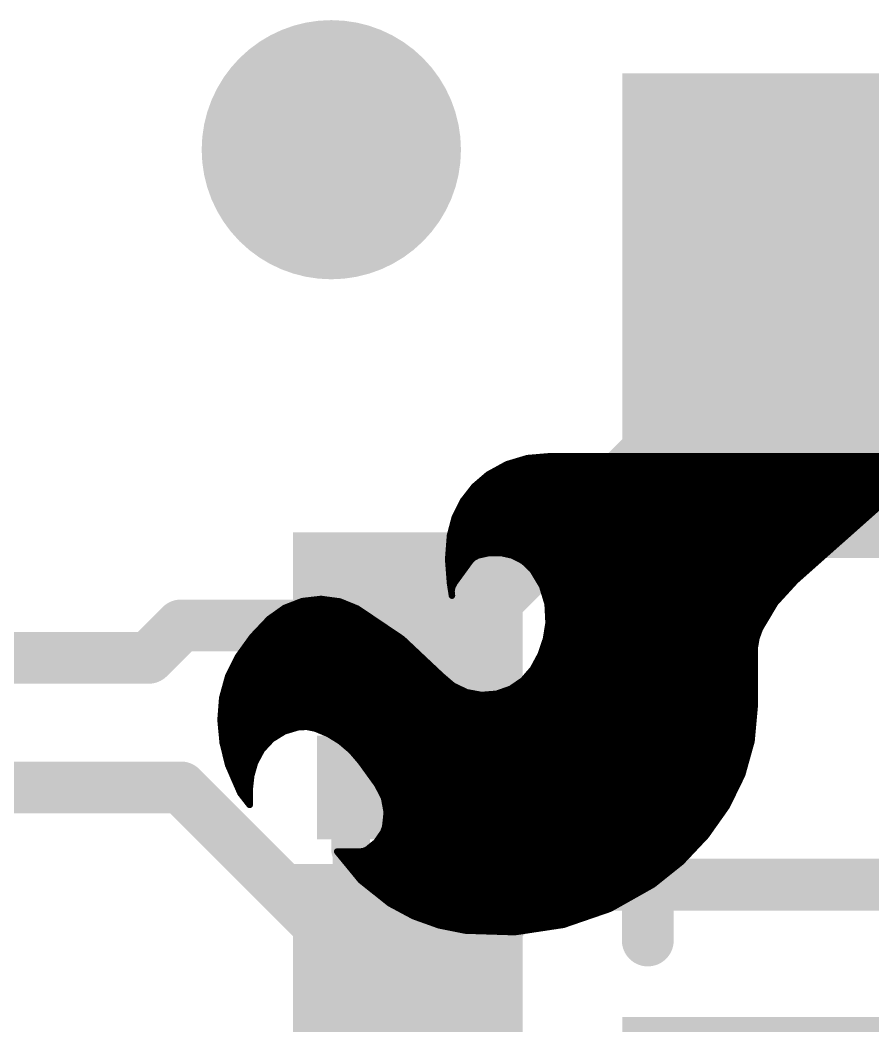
# Model space of a CAD drawing. Extents: x -0.1 to 44.5, y -0.1 to 35.7.
# Drawn here: x 27.691 to 31.032, y 18.115 to 22.058 of the extents above; entities that cross this region are included whole.
import ezdxf

# ---------------------------------------------------------------- set-up
doc = ezdxf.new("R2010")
doc.units = 0
for name, color, linetype in [('1', 12, 'CONTINUOUS'), ('18', 110, 'CONTINUOUS'), ('21', 41, 'CONTINUOUS'), ('22', 40, 'CONTINUOUS'), ('23', 53, 'CONTINUOUS'), ('51', 53, 'CONTINUOUS')]:
    doc.layers.add(name, color=color, linetype=linetype)

# ---------------------------------------------------------------- blocks, each defined once
blk = doc.blocks.new('RECT')
blk.add_solid([(-0.5, -0.5), (0.5, -0.5), (-0.5, 0.5), (0.5, 0.5)])
blk = doc.blocks.new('ROUNDV')
at = {"const_width": 0.5}
blk.add_lwpolyline([(0, -0.25, 1), (0, 0.25, 1), (0, -0.25)], format="xyb", dxfattribs=at)

msp = doc.modelspace()

# ---------------------------------------------------------------- linework, layer by layer
at = {"layer": '1', "const_width": 0.2032}
for points in [[(30.6, 20.835), (30.6, 20.9)], [(30.6, 20.9), (30.6, 20.708)], [(30.607, 20.828), (30.6, 20.835)], [(29.479, 19.7), (30.607, 20.828)], [(30.6, 20.708), (31.75, 19.558)], [(29.083, 19.685), (29.098, 19.7)], [(29.098, 19.7), (29.21, 19.7)], [(29.21, 19.7), (29.479, 19.7)], [(28.194, 19.558), (28.321, 19.685)], [(28.321, 19.685), (29.083, 19.685)], [(25.146, 19.558), (28.194, 19.558)], [(25.273, 19.05), (28.321, 19.05)], [(28.321, 19.05), (29.083, 18.288)], [(29.449, 18.4), (29.718, 18.669)], [(29.718, 18.669), (31.75, 18.669)], [(29.083, 18.288), (29.195, 18.4)], [(29.195, 18.4), (29.21, 18.4)], [(29.21, 18.4), (29.449, 18.4)], [(29.083, 18.288), (29.071, 18.3)]]:
    msp.add_lwpolyline(points, dxfattribs=at)
at = {"layer": '1', "const_width": 0.1016}
for points in [[(30.6508, 20.9, 1), (30.5492, 20.9)], [(30.6508, 20.9, 1), (30.5492, 20.9)], [(30.6359, 20.8709, 1), (30.5641, 20.7991)], [(30.6429, 20.7921, 1), (30.5711, 20.8639)], [(30.5711, 20.7921, 1), (30.6429, 20.8639)], [(30.5492, 20.835, 1), (30.6508, 20.835)], [(30.6359, 20.7439, 1), (30.5641, 20.6721)], [(30.5492, 20.708, 1), (30.6508, 20.708)], [(29.098, 19.7508, 1), (29.098, 19.6492)], [(29.1339, 19.6641, 1), (29.0621, 19.7359)], [(29.21, 19.7508, 1), (29.21, 19.6492)], [(29.21, 19.6492, 1), (29.21, 19.7508)], [(29.479, 19.6492, 1), (29.479, 19.7508)], [(28.321, 19.7358, 1), (28.321, 19.6342)], [(28.3569, 19.6491, 1), (28.2851, 19.7209)], [(29.0471, 19.7209, 1), (29.1189, 19.6491)], [(29.083, 19.6342, 1), (29.083, 19.7358)], [(29.4431, 19.7359, 1), (29.5149, 19.6641)], [(28.1581, 19.5939, 1), (28.2299, 19.5221)], [(28.194, 19.5072, 1), (28.194, 19.6088)], [(28.3569, 19.0859, 1), (28.2851, 19.0141)], [(28.321, 18.9992, 1), (28.321, 19.1008)], [(29.718, 18.7198, 1), (29.718, 18.6182)], [(29.7539, 18.6331, 1), (29.6821, 18.7049)], [(29.195, 18.4508, 1), (29.195, 18.3492)], [(29.2309, 18.3641, 1), (29.1591, 18.4359)], [(29.21, 18.4508, 1), (29.21, 18.3492)], [(29.21, 18.3492, 1), (29.21, 18.4508)], [(29.449, 18.3492, 1), (29.449, 18.4508)], [(29.4131, 18.4359, 1), (29.4849, 18.3641)], [(29.1069, 18.3359, 1), (29.0351, 18.2641)], [(29.0471, 18.3239, 1), (29.1189, 18.2521)], [(29.0471, 18.2521, 1), (29.1189, 18.3239)], [(29.0471, 18.2521, 1), (29.1189, 18.3239)]]:
    msp.add_lwpolyline(points, format="xyb", dxfattribs=at)
at = {"layer": '21', "const_width": 0.2032}
msp.add_lwpolyline([(30.15, 18.45), (30.15, 19.65)], dxfattribs=at)
at = {"layer": '21', "const_width": 0.1016}
for points in [[(30.2008, 19.65, 1), (30.0992, 19.65)], [(30.0992, 18.45, 1), (30.2008, 18.45)]]:
    msp.add_lwpolyline(points, format="xyb", dxfattribs=at)
at = {"layer": '22', "const_width": 0.0254}
for points in [[(29.5982, 20.3169), (29.6781, 20.3409)], [(29.6781, 20.3409), (29.7612, 20.3479)], [(29.7313, 20.3454), (31.2748, 20.3454)], [(29.7612, 20.3479), (31.2776, 20.3479)], [(31.2776, 20.3479), (30.7289, 19.8603)], [(29.525, 20.2768), (29.5982, 20.3169)], [(29.5575, 20.2946), (31.2176, 20.2946)], [(29.6085, 20.32), (31.2462, 20.32)], [(29.47, 20.2298), (29.525, 20.2768)], [(29.5161, 20.2692), (31.189, 20.2692)], [(29.4256, 20.1728), (29.47, 20.2298)], [(29.4611, 20.2184), (31.1319, 20.2184)], [(29.4864, 20.2438), (31.1605, 20.2438)], [(29.4413, 20.193), (31.1033, 20.193)], [(29.3935, 20.108), (29.4256, 20.1728)], [(29.4104, 20.1422), (31.0461, 20.1422)], [(29.423, 20.1676), (31.0747, 20.1676)], [(29.3751, 20.0381), (29.3935, 20.108)], [(29.3979, 20.1168), (31.0175, 20.1168)], [(29.3824, 20.066), (30.9604, 20.066)], [(29.3891, 20.0914), (30.989, 20.0914)], [(29.3678, 19.9441), (29.3751, 20.0381)], [(29.3758, 20.0406), (30.9318, 20.0406)], [(29.3713, 19.9898), (30.8746, 19.9898)], [(29.3733, 20.0152), (30.9032, 20.0152)], [(29.3751, 19.8501), (29.3678, 19.9441)], [(29.3681, 19.939), (29.4562, 19.939)], [(29.3693, 19.9644), (29.5072, 19.9644)], [(29.4672, 19.9503), (29.4538, 19.9365)], [(29.4843, 19.9593), (29.4672, 19.9503)], [(29.5288, 19.9692), (29.4843, 19.9593)], [(29.5744, 19.9692), (29.5288, 19.9692)], [(29.6189, 19.9593), (29.5744, 19.9692)], [(29.596, 19.9644), (30.846, 19.9644)], [(29.6623, 19.9371), (29.6189, 19.9593)], [(29.6586, 19.939), (30.8175, 19.939)], [(29.3701, 19.9136), (29.4372, 19.9136)], [(29.4538, 19.9365), (29.3929, 19.8526)], [(29.6977, 19.9034), (29.6623, 19.9371)], [(29.687, 19.9136), (30.7889, 19.9136)], [(29.7359, 19.84), (29.6977, 19.9034)], [(29.3721, 19.8882), (29.4187, 19.8882)], [(29.3741, 19.8628), (29.4003, 19.8628)], [(29.7069, 19.8882), (30.7603, 19.8882)], [(29.7222, 19.8628), (30.7317, 19.8628)], [(30.7289, 19.8603), (30.6494, 19.7735)], [(29.3827, 19.8018), (29.3751, 19.8501)], [(29.3771, 19.8374), (29.3847, 19.8374)], [(29.3845, 19.8369), (29.381, 19.8195)], [(29.381, 19.8195), (29.3827, 19.8018)], [(29.3929, 19.8526), (29.3845, 19.8369)], [(29.7575, 19.7692), (29.7359, 19.84)], [(29.7367, 19.8374), (30.7079, 19.8374)], [(28.7268, 19.7535), (28.796, 19.7803)], [(28.796, 19.7803), (28.8697, 19.7889)], [(28.8498, 19.7866), (28.8868, 19.7866)], [(28.8697, 19.7889), (28.9432, 19.779)], [(29.3811, 19.812), (29.3817, 19.812)], [(29.7445, 19.812), (30.6847, 19.812)], [(29.7522, 19.7866), (30.6614, 19.7866)], [(28.6664, 19.7104), (28.7268, 19.7535)], [(28.7466, 19.7612), (28.9868, 19.7612)], [(28.9432, 19.779), (29.0119, 19.751)], [(29.0119, 19.751), (29.1877, 19.6324)], [(29.7612, 19.6952), (29.7575, 19.7692)], [(29.7579, 19.7612), (30.6421, 19.7612)], [(30.6494, 19.7735), (30.5892, 19.6723)], [(28.6005, 19.6408), (28.6664, 19.7104)], [(28.6664, 19.7104), (29.0721, 19.7104)], [(28.7019, 19.7358), (29.0344, 19.7358)], [(29.7592, 19.7358), (30.627, 19.7358)], [(29.7604, 19.7104), (30.6119, 19.7104)], [(28.6424, 19.685), (29.1097, 19.685)], [(29.7511, 19.6319), (29.7612, 19.6952)], [(29.7596, 19.685), (30.5968, 19.685)], [(30.5892, 19.6723), (30.5757, 19.6351)], [(28.5445, 19.5631), (28.6005, 19.6408)], [(28.5958, 19.6342), (29.185, 19.6342)], [(28.6183, 19.6596), (29.1474, 19.6596)], [(29.1877, 19.6324), (29.3421, 19.4869)], [(29.7306, 19.5712), (29.7511, 19.6319)], [(29.7515, 19.6342), (30.5756, 19.6342)], [(29.7555, 19.6596), (30.5846, 19.6596)], [(30.5757, 19.6351), (30.5689, 19.5961)], [(28.5591, 19.5834), (29.2397, 19.5834)], [(28.5775, 19.6088), (29.2127, 19.6088)], [(29.7347, 19.5834), (30.5689, 19.5834)], [(29.7433, 19.6088), (30.5711, 19.6088)], [(30.5689, 19.5961), (30.5689, 19.3675)], [(28.5057, 19.4851), (28.5445, 19.5631)], [(28.542, 19.558), (29.2667, 19.558)], [(29.7002, 19.5148), (29.7306, 19.5712)], [(29.7235, 19.558), (30.5689, 19.558)], [(28.5167, 19.5072), (29.3206, 19.5072)], [(28.5293, 19.5326), (29.2936, 19.5326)], [(29.6617, 19.47), (29.7002, 19.5148)], [(29.6937, 19.5072), (30.5689, 19.5072)], [(29.7098, 19.5326), (30.5689, 19.5326)], [(28.4825, 19.4011), (28.5057, 19.4851)], [(28.5048, 19.4818), (29.3481, 19.4818)], [(29.3421, 19.4869), (29.387, 19.4486)], [(29.613, 19.4366), (29.6617, 19.47)], [(29.6719, 19.4818), (30.5689, 19.4818)], [(28.4908, 19.431), (29.4239, 19.431)], [(28.4978, 19.4564), (29.3779, 19.4564)], [(29.387, 19.4486), (29.4404, 19.4231)], [(29.5573, 19.417), (29.613, 19.4366)], [(29.5971, 19.431), (30.5689, 19.431)], [(29.6419, 19.4564), (30.5689, 19.4564)], [(28.4759, 19.3142), (28.4825, 19.4011)], [(28.4838, 19.4056), (30.5689, 19.4056)], [(29.4404, 19.4231), (29.4984, 19.4124)], [(29.4984, 19.4124), (29.5573, 19.417)], [(28.479, 19.3548), (30.5677, 19.3548)], [(28.4809, 19.3802), (30.5689, 19.3802)], [(30.5689, 19.3675), (30.5565, 19.2312)], [(28.4845, 19.2242), (28.4759, 19.3142)], [(28.4771, 19.3294), (30.5654, 19.3294)], [(28.4769, 19.304), (30.5631, 19.304)], [(28.4793, 19.2786), (28.7555, 19.2786)], [(28.7257, 19.2696), (28.6768, 19.2393)], [(28.7807, 19.2862), (28.7257, 19.2696)], [(28.8141, 19.2876), (28.7807, 19.2862)], [(28.8468, 19.2811), (28.8141, 19.2876)], [(28.8983, 19.2596), (28.8468, 19.2811)], [(28.8528, 19.2786), (30.5608, 19.2786)], [(28.4817, 19.2532), (28.6993, 19.2532)], [(28.6768, 19.2393), (28.6376, 19.1973)], [(28.9458, 19.2303), (28.8983, 19.2596)], [(28.9087, 19.2532), (30.5585, 19.2532)], [(28.9882, 19.194), (28.9458, 19.2303)], [(30.5565, 19.2312), (30.5197, 19.0993)], [(28.4841, 19.2278), (28.6661, 19.2278)], [(28.5064, 19.1364), (28.4845, 19.2242)], [(28.4899, 19.2024), (28.6424, 19.2024)], [(28.6376, 19.1973), (28.6106, 19.1465)], [(28.9487, 19.2278), (30.5556, 19.2278)], [(28.9784, 19.2024), (30.5485, 19.2024)], [(29.0246, 19.1516), (28.9882, 19.194)], [(28.4962, 19.177), (28.6268, 19.177)], [(28.5026, 19.1516), (28.6133, 19.1516)], [(29.0028, 19.177), (30.5414, 19.177)], [(29.0906, 19.0602), (29.0246, 19.1516)], [(29.0246, 19.1516), (30.5343, 19.1516)], [(28.5166, 19.1135), (28.5064, 19.1364)], [(28.5109, 19.1262), (28.6049, 19.1262)], [(28.5318, 19.0779), (28.5166, 19.1135)], [(28.6106, 19.1465), (28.5961, 19.0953)], [(29.0429, 19.1262), (30.5272, 19.1262)], [(28.522, 19.1008), (28.5977, 19.1008)], [(28.5539, 19.0275), (28.5318, 19.0779)], [(28.5329, 19.0754), (28.5939, 19.0754)], [(28.5961, 19.0953), (28.5902, 19.0424)], [(29.0613, 19.1008), (30.5201, 19.1008)], [(29.0796, 19.0754), (30.508, 19.0754)], [(30.5197, 19.0993), (30.4597, 18.9763)], [(28.544, 19.05), (28.5911, 19.05)], [(28.5902, 19.0424), (28.5902, 18.9814)], [(29.1168, 19.0089), (29.0906, 19.0602)], [(29.0958, 19.05), (30.4956, 19.05)], [(28.5877, 18.984), (28.5539, 19.0275)], [(28.5561, 19.0246), (28.5902, 19.0246)], [(28.5759, 18.9992), (28.5902, 18.9992)], [(29.1088, 19.0246), (30.4833, 19.0246)], [(29.1272, 18.9523), (29.1168, 19.0089)], [(29.1186, 18.9992), (30.4709, 18.9992)], [(28.5902, 18.9815), (28.5877, 18.984)], [(28.5902, 18.9814), (28.5902, 18.9815)], [(29.1211, 18.8951), (29.1272, 18.9523)], [(29.1233, 18.9738), (30.4579, 18.9738)], [(30.4597, 18.9763), (30.378, 18.8606)], [(29.1241, 18.923), (30.4221, 18.923)], [(29.1268, 18.9484), (30.44, 18.9484)], [(29.0867, 18.8359), (29.1135, 18.8747)], [(29.1135, 18.8747), (29.1211, 18.8951)], [(29.1214, 18.8976), (30.4041, 18.8976)], [(29.05, 18.8062), (29.0867, 18.8359)], [(29.0942, 18.8468), (30.365, 18.8468)], [(29.1118, 18.8722), (30.3862, 18.8722)], [(30.378, 18.8606), (30.2808, 18.7574)], [(29.0252, 18.6859), (28.9331, 18.7985)], [(28.9331, 18.7985), (29.022, 18.7985)], [(28.9351, 18.796), (30.3171, 18.796)], [(29.022, 18.7985), (29.0365, 18.8005)], [(29.0365, 18.8005), (29.05, 18.8062)], [(29.0688, 18.8214), (30.3411, 18.8214)], [(28.9559, 18.7706), (30.2932, 18.7706)], [(30.2808, 18.7574), (30.1701, 18.669)], [(28.9767, 18.7452), (30.2655, 18.7452)], [(28.9975, 18.7198), (30.2337, 18.7198)], [(29.0183, 18.6944), (30.2019, 18.6944)], [(29.1389, 18.5953), (29.0252, 18.6859)], [(29.0464, 18.669), (30.1701, 18.669)], [(29.0783, 18.6436), (30.125, 18.6436)], [(30.1701, 18.669), (30.002, 18.5743)], [(29.1102, 18.6182), (30.0799, 18.6182)], [(29.2323, 18.5452), (29.1389, 18.5953)], [(29.1436, 18.5928), (30.0348, 18.5928)], [(29.1909, 18.5674), (29.9819, 18.5674)], [(30.002, 18.5743), (29.8196, 18.5115)], [(29.3321, 18.5094), (29.2323, 18.5452)], [(29.2411, 18.542), (29.9082, 18.542)], [(29.3119, 18.5166), (29.8344, 18.5166)], [(29.4361, 18.4887), (29.3321, 18.5094)], [(29.4235, 18.4912), (29.6853, 18.4912)], [(29.6289, 18.4827), (29.4361, 18.4887)], [(29.8196, 18.5115), (29.6289, 18.4827)]]:
    msp.add_lwpolyline(points, dxfattribs=at)
at = {"layer": '22', "const_width": 0.0127}
for points in [[(29.6775, 20.3473, 1), (29.6786, 20.3346)], [(29.6799, 20.3349, 1), (29.6762, 20.347)], [(29.7313, 20.3518, 1), (29.7313, 20.3391)], [(29.7612, 20.3543, 1), (29.7612, 20.3415)], [(29.7617, 20.3416, 1), (29.7607, 20.3542)], [(29.5575, 20.301, 1), (29.5575, 20.2883)], [(29.5963, 20.323, 1), (29.6, 20.3108)], [(29.6012, 20.3113, 1), (29.5951, 20.3225)], [(29.6085, 20.3264, 1), (29.6085, 20.3136)], [(29.5161, 20.2756, 1), (29.5161, 20.2629)], [(29.5219, 20.2824, 1), (29.5281, 20.2712)], [(29.5291, 20.272, 1), (29.5209, 20.2816)], [(29.4611, 20.2248, 1), (29.4611, 20.2121)], [(29.4659, 20.2347, 1), (29.4741, 20.225)], [(29.475, 20.2259, 1), (29.465, 20.2337)], [(29.4864, 20.2502, 1), (29.4864, 20.2374)], [(29.4413, 20.1994, 1), (29.4413, 20.1867)], [(29.4104, 20.1486, 1), (29.4104, 20.1359)], [(29.423, 20.174, 1), (29.423, 20.1612)], [(29.4206, 20.1767, 1), (29.4306, 20.1689)], [(29.4313, 20.17, 1), (29.4199, 20.1756)], [(29.3878, 20.1108, 1), (29.3992, 20.1052)], [(29.3997, 20.1064, 1), (29.3874, 20.1096)], [(29.3979, 20.1232, 1), (29.3979, 20.1105)], [(31.0175, 20.1105, 1), (31.0175, 20.1232)], [(29.3824, 20.0724, 1), (29.3824, 20.0597)], [(29.3891, 20.0978, 1), (29.3891, 20.085)], [(30.9604, 20.0597, 1), (30.9604, 20.0724)], [(30.989, 20.085, 1), (30.989, 20.0978)], [(29.3814, 20.0376, 1), (29.3688, 20.0386)], [(29.369, 20.0397, 1), (29.3812, 20.0365)], [(29.3758, 20.047, 1), (29.3758, 20.0343)], [(30.9318, 20.0343, 1), (30.9318, 20.047)], [(29.3713, 19.9962, 1), (29.3713, 19.9835)], [(29.3733, 20.0216, 1), (29.3733, 20.0088)], [(30.8746, 19.9835, 1), (30.8746, 19.9962)], [(30.9032, 20.0088, 1), (30.9032, 20.0216)], [(29.3741, 19.9446, 1), (29.3614, 19.9436)], [(29.3614, 19.9446, 1), (29.3741, 19.9436)], [(29.3681, 19.9454, 1), (29.3681, 19.9326)], [(29.3693, 19.9708, 1), (29.3693, 19.9581)], [(29.4562, 19.9326, 1), (29.4562, 19.9454)], [(29.4643, 19.9559, 1), (29.4702, 19.9447)], [(29.4718, 19.9459, 1), (29.4627, 19.9547)], [(29.4829, 19.9655, 1), (29.4857, 19.9531)], [(29.4873, 19.9537, 1), (29.4813, 19.9649)], [(29.5072, 19.9581, 1), (29.5072, 19.9708)], [(29.5288, 19.9756, 1), (29.5288, 19.9629)], [(29.5302, 19.963, 1), (29.5274, 19.9754)], [(29.5758, 19.9754, 1), (29.573, 19.963)], [(29.5744, 19.9629, 1), (29.5744, 19.9756)], [(29.596, 19.9708, 1), (29.596, 19.9581)], [(29.6218, 19.965, 1), (29.616, 19.9536)], [(29.6175, 19.9531, 1), (29.6203, 19.9655)], [(29.6586, 19.9454, 1), (29.6586, 19.9326)], [(30.8175, 19.9326, 1), (30.8175, 19.9454)], [(30.846, 19.9581, 1), (30.846, 19.9708)], [(29.3701, 19.92, 1), (29.3701, 19.9073)], [(29.4372, 19.9073, 1), (29.4372, 19.92)], [(29.4493, 19.9409, 1), (29.4583, 19.9321)], [(29.4589, 19.9328, 1), (29.4487, 19.9402)], [(29.6667, 19.9417, 1), (29.658, 19.9325)], [(29.6595, 19.9314, 1), (29.6652, 19.9427)], [(29.687, 19.92, 1), (29.687, 19.9073)], [(29.7031, 19.9067, 1), (29.6923, 19.9001)], [(29.6933, 19.8988, 1), (29.7021, 19.908)], [(30.7889, 19.9073, 1), (30.7889, 19.92)], [(29.3721, 19.8946, 1), (29.3721, 19.8819)], [(29.3741, 19.8692, 1), (29.3741, 19.8564)], [(29.4003, 19.8564, 1), (29.4003, 19.8692)], [(29.4187, 19.8819, 1), (29.4187, 19.8946)], [(29.7069, 19.8946, 1), (29.7069, 19.8819)], [(29.7222, 19.8692, 1), (29.7222, 19.8564)], [(30.7336, 19.856, 1), (30.7242, 19.8646)], [(30.7317, 19.8564, 1), (30.7317, 19.8692)], [(30.7603, 19.8819, 1), (30.7603, 19.8946)], [(29.3814, 19.8511, 1), (29.3688, 19.8491)], [(29.3688, 19.8496, 1), (29.3814, 19.8506)], [(29.3771, 19.8438, 1), (29.3771, 19.8311)], [(29.3873, 19.8201, 1), (29.3747, 19.8189)], [(29.3789, 19.8399, 1), (29.3901, 19.8339)], [(29.3907, 19.8357, 1), (29.3783, 19.8382)], [(29.3847, 19.8311, 1), (29.3847, 19.8438)], [(29.3878, 19.8563, 1), (29.398, 19.8489)], [(29.3985, 19.8496, 1), (29.3873, 19.8556)], [(29.742, 19.8418, 1), (29.7298, 19.8381)], [(29.7367, 19.8438, 1), (29.7367, 19.8311)], [(29.7305, 19.8367, 1), (29.7414, 19.8433)], [(30.7079, 19.8311, 1), (30.7079, 19.8438)], [(30.7247, 19.865, 1), (30.7331, 19.8556)], [(28.7952, 19.7866, 1), (28.7967, 19.774)], [(28.7983, 19.7743, 1), (28.7937, 19.7862)], [(28.8498, 19.793, 1), (28.8498, 19.7802)], [(28.8705, 19.7952, 1), (28.8688, 19.7826)], [(28.8704, 19.7826, 1), (28.8689, 19.7952)], [(28.8868, 19.7802, 1), (28.8868, 19.793)], [(29.3748, 19.8208, 1), (29.3872, 19.8182)], [(29.3811, 19.8184, 1), (29.3811, 19.8056)], [(29.3764, 19.8008, 1), (29.389, 19.8028)], [(29.3764, 19.8012, 1), (29.389, 19.8024)], [(29.3817, 19.8056, 1), (29.3817, 19.8184)], [(29.7445, 19.8184, 1), (29.7445, 19.8056)], [(29.7522, 19.793, 1), (29.7522, 19.7802)], [(30.6614, 19.7802, 1), (30.6614, 19.793)], [(30.6847, 19.8056, 1), (30.6847, 19.8184)], [(28.7245, 19.7595, 1), (28.7291, 19.7476)], [(28.7305, 19.7484, 1), (28.7231, 19.7587)], [(28.7466, 19.7676, 1), (28.7466, 19.7549)], [(28.9456, 19.7848, 1), (28.9408, 19.7731)], [(28.9423, 19.7727, 1), (28.944, 19.7853)], [(28.9868, 19.7549, 1), (28.9868, 19.7676)], [(29.0155, 19.7563, 1), (29.0083, 19.7457)], [(29.0095, 19.7451, 1), (29.0143, 19.7569)], [(29.7639, 19.7695, 1), (29.7512, 19.7688)], [(29.7515, 19.7673, 1), (29.7636, 19.771)], [(29.7579, 19.7676, 1), (29.7579, 19.7549)], [(30.6421, 19.7549, 1), (30.6421, 19.7676)], [(30.6447, 19.7778, 1), (30.6541, 19.7692)], [(30.6548, 19.7702, 1), (30.6439, 19.7767)], [(28.6664, 19.7168, 1), (28.6664, 19.704)], [(28.6627, 19.7156, 1), (28.6701, 19.7052)], [(28.671, 19.706, 1), (28.6618, 19.7148)], [(28.7019, 19.7422, 1), (28.7019, 19.7294)], [(29.0344, 19.7294, 1), (29.0344, 19.7422)], [(29.0721, 19.704, 1), (29.0721, 19.7168)], [(29.7592, 19.7422, 1), (29.7592, 19.7294)], [(29.7604, 19.7168, 1), (29.7604, 19.704)], [(30.6119, 19.704, 1), (30.6119, 19.7168)], [(30.627, 19.7294, 1), (30.627, 19.7422)], [(28.6424, 19.6914, 1), (28.6424, 19.6787)], [(29.1097, 19.6787, 1), (29.1097, 19.6914)], [(29.7596, 19.6914, 1), (29.7596, 19.6787)], [(29.7675, 19.6942, 1), (29.7549, 19.6962)], [(29.7549, 19.6949, 1), (29.7675, 19.6955)], [(30.5837, 19.6755, 1), (30.5947, 19.6691)], [(30.5952, 19.6701, 1), (30.5832, 19.6745)], [(30.5968, 19.6787, 1), (30.5968, 19.6914)], [(28.5958, 19.6406, 1), (28.5958, 19.6278)], [(28.5959, 19.6452, 1), (28.6052, 19.6364)], [(28.6057, 19.6371, 1), (28.5954, 19.6445)], [(28.6183, 19.666, 1), (28.6183, 19.6532)], [(29.1474, 19.6532, 1), (29.1474, 19.666)], [(29.1921, 19.637, 1), (29.1834, 19.6278)], [(29.1842, 19.6271, 1), (29.1913, 19.6376)], [(29.185, 19.6278, 1), (29.185, 19.6406)], [(29.7449, 19.6329, 1), (29.7574, 19.6309)], [(29.7515, 19.6406, 1), (29.7515, 19.6278)], [(29.7571, 19.6299, 1), (29.7451, 19.6339)], [(29.7555, 19.666, 1), (29.7555, 19.6532)], [(30.582, 19.634, 1), (30.5695, 19.6362)], [(30.5698, 19.6372, 1), (30.5817, 19.6329)], [(30.5756, 19.6278, 1), (30.5756, 19.6406)], [(30.5846, 19.6532, 1), (30.5846, 19.666)], [(28.5591, 19.5898, 1), (28.5591, 19.577)], [(28.5775, 19.6152, 1), (28.5775, 19.6025)], [(29.2127, 19.6025, 1), (29.2127, 19.6152)], [(29.2397, 19.577, 1), (29.2397, 19.5898)], [(29.7347, 19.5898, 1), (29.7347, 19.577)], [(29.7433, 19.6152, 1), (29.7433, 19.6025)], [(30.5626, 19.5972, 1), (30.5752, 19.595)], [(30.5753, 19.5961, 1), (30.5626, 19.5961)], [(30.5689, 19.577, 1), (30.5689, 19.5898)], [(30.5711, 19.6025, 1), (30.5711, 19.6152)], [(28.542, 19.5644, 1), (28.542, 19.5516)], [(28.5393, 19.5668, 1), (28.5497, 19.5594)], [(28.5502, 19.5603, 1), (28.5388, 19.5659)], [(29.2667, 19.5516, 1), (29.2667, 19.5644)], [(29.7235, 19.5644, 1), (29.7235, 19.5516)], [(29.7246, 19.5732, 1), (29.7366, 19.5692)], [(29.7362, 19.5682, 1), (29.725, 19.5742)], [(30.5689, 19.5516, 1), (30.5689, 19.5644)], [(28.5167, 19.5136, 1), (28.5167, 19.5008)], [(28.5293, 19.539, 1), (28.5293, 19.5263)], [(29.2936, 19.5263, 1), (29.2936, 19.539)], [(29.3206, 19.5008, 1), (29.3206, 19.5136)], [(29.6937, 19.5136, 1), (29.6937, 19.5008)], [(29.6946, 19.5178, 1), (29.7058, 19.5118)], [(29.705, 19.5107, 1), (29.6954, 19.5189)], [(29.7098, 19.539, 1), (29.7098, 19.5263)], [(30.5689, 19.5263, 1), (30.5689, 19.539)], [(30.5689, 19.5008, 1), (30.5689, 19.5136)], [(28.5048, 19.4882, 1), (28.5048, 19.4754)], [(28.5, 19.4879, 1), (28.5114, 19.4823)], [(28.5118, 19.4834, 1), (28.4996, 19.4868)], [(29.3462, 19.4917, 1), (29.338, 19.4821)], [(29.3377, 19.4823, 1), (29.3465, 19.4915)], [(29.3481, 19.4754, 1), (29.3481, 19.4882)], [(29.6569, 19.4741, 1), (29.6666, 19.4658)], [(29.6653, 19.4647, 1), (29.6582, 19.4752)], [(29.6719, 19.4882, 1), (29.6719, 19.4754)], [(30.5689, 19.4754, 1), (30.5689, 19.4882)], [(28.4908, 19.4374, 1), (28.4908, 19.4246)], [(28.4978, 19.4628, 1), (28.4978, 19.4501)], [(29.3779, 19.4501, 1), (29.3779, 19.4628)], [(29.3898, 19.4543, 1), (29.3843, 19.4428)], [(29.3829, 19.4437, 1), (29.3912, 19.4534)], [(29.4239, 19.4246, 1), (29.4239, 19.4374)], [(29.5971, 19.4374, 1), (29.5971, 19.4246)], [(29.6094, 19.4418, 1), (29.6166, 19.4314)], [(29.6151, 19.4306, 1), (29.6109, 19.4426)], [(29.6419, 19.4628, 1), (29.6419, 19.4501)], [(30.5689, 19.4501, 1), (30.5689, 19.4628)], [(30.5689, 19.4246, 1), (30.5689, 19.4374)], [(28.4889, 19.4006, 1), (28.4762, 19.4016)], [(28.4764, 19.4028, 1), (28.4886, 19.3994)], [(28.4838, 19.412, 1), (28.4838, 19.3992)], [(29.4415, 19.4294, 1), (29.4392, 19.4169)], [(29.4376, 19.4174, 1), (29.4431, 19.4289)], [(29.4979, 19.4187, 1), (29.4989, 19.406)], [(29.4973, 19.4061, 1), (29.4996, 19.4186)], [(29.5552, 19.4229, 1), (29.5594, 19.411)], [(29.5578, 19.4106, 1), (29.5568, 19.4233)], [(30.5689, 19.3992, 1), (30.5689, 19.412)], [(28.479, 19.3612, 1), (28.479, 19.3484)], [(28.4809, 19.3866, 1), (28.4809, 19.3739)], [(30.5752, 19.3669, 1), (30.5626, 19.3681)], [(30.5626, 19.3675, 1), (30.5753, 19.3675)], [(30.5677, 19.3484, 1), (30.5677, 19.3612)], [(30.5689, 19.3739, 1), (30.5689, 19.3866)], [(28.4822, 19.3148, 1), (28.4696, 19.3136)], [(28.4696, 19.3147, 1), (28.4822, 19.3137)], [(28.4771, 19.3358, 1), (28.4771, 19.323)], [(30.5654, 19.323, 1), (30.5654, 19.3358)], [(28.4769, 19.3104, 1), (28.4769, 19.2977)], [(28.4793, 19.285, 1), (28.4793, 19.2722)], [(28.7238, 19.2757, 1), (28.7275, 19.2635)], [(28.729, 19.2642, 1), (28.7223, 19.275)], [(28.7555, 19.2722, 1), (28.7555, 19.285)], [(28.7804, 19.2925, 1), (28.781, 19.2799)], [(28.7825, 19.2801, 1), (28.7789, 19.2923)], [(28.8153, 19.2938, 1), (28.8128, 19.2814)], [(28.8143, 19.2813, 1), (28.8138, 19.294)], [(28.8492, 19.287, 1), (28.8444, 19.2752)], [(28.8456, 19.2749, 1), (28.848, 19.2873)], [(28.8528, 19.285, 1), (28.8528, 19.2722)], [(30.5608, 19.2722, 1), (30.5608, 19.285)], [(30.5631, 19.2977, 1), (30.5631, 19.3104)], [(28.4817, 19.2596, 1), (28.4817, 19.2468)], [(28.6735, 19.2446, 1), (28.6802, 19.2339)], [(28.6815, 19.2349, 1), (28.6722, 19.2436)], [(28.6993, 19.2468, 1), (28.6993, 19.2596)], [(28.9016, 19.265, 1), (28.895, 19.2542)], [(28.8959, 19.2538, 1), (28.9008, 19.2655)], [(28.9087, 19.2596, 1), (28.9087, 19.2468)], [(28.9499, 19.2351, 1), (28.9417, 19.2255)], [(28.9425, 19.2249, 1), (28.9491, 19.2357)], [(30.5626, 19.2295, 1), (30.5504, 19.2329)], [(30.5585, 19.2468, 1), (30.5585, 19.2596)], [(28.4841, 19.2342, 1), (28.4841, 19.2215)], [(28.4906, 19.2257, 1), (28.4783, 19.2226)], [(28.4781, 19.2235, 1), (28.4908, 19.2248)], [(28.4899, 19.2088, 1), (28.4899, 19.196)], [(28.6329, 19.2016, 1), (28.6422, 19.1929)], [(28.6432, 19.1943, 1), (28.632, 19.2002)], [(28.6424, 19.196, 1), (28.6424, 19.2088)], [(28.6661, 19.2215, 1), (28.6661, 19.2342)], [(28.9487, 19.2342, 1), (28.9487, 19.2215)], [(28.9784, 19.2088, 1), (28.9784, 19.196)], [(28.993, 19.1981, 1), (28.9834, 19.1898)], [(28.9841, 19.1891, 1), (28.9923, 19.1988)], [(30.5485, 19.196, 1), (30.5485, 19.2088)], [(30.5502, 19.2318, 1), (30.5628, 19.2306)], [(30.5556, 19.2215, 1), (30.5556, 19.2342)], [(28.4962, 19.1834, 1), (28.4962, 19.1706)], [(28.5026, 19.158, 1), (28.5026, 19.1453)], [(28.6133, 19.1453, 1), (28.6133, 19.158)], [(28.6268, 19.1706, 1), (28.6268, 19.1834)], [(29.0028, 19.1834, 1), (29.0028, 19.1706)], [(29.0246, 19.158, 1), (29.0246, 19.1453)], [(29.0297, 19.1553, 1), (29.0195, 19.1479)], [(29.0198, 19.1475, 1), (29.0294, 19.1557)], [(30.5343, 19.1453, 1), (30.5343, 19.158)], [(30.5414, 19.1706, 1), (30.5414, 19.1834)], [(28.5122, 19.139, 1), (28.5006, 19.1338)], [(28.5002, 19.1349, 1), (28.5126, 19.1379)], [(28.5109, 19.1326, 1), (28.5109, 19.1198)], [(28.5224, 19.116, 1), (28.5108, 19.111)], [(28.5108, 19.1109, 1), (28.5224, 19.1161)], [(28.605, 19.1495, 1), (28.6162, 19.1435)], [(28.6167, 19.1448, 1), (28.6045, 19.1482)], [(28.6049, 19.1198, 1), (28.6049, 19.1326)], [(29.0429, 19.1326, 1), (29.0429, 19.1198)], [(30.5272, 19.1198, 1), (30.5272, 19.1326)], [(28.522, 19.1072, 1), (28.522, 19.0944)], [(28.5376, 19.0804, 1), (28.526, 19.0754)], [(28.526, 19.0754, 1), (28.5376, 19.0804)], [(28.5329, 19.0818, 1), (28.5329, 19.0691)], [(28.6024, 19.0946, 1), (28.5898, 19.096)], [(28.59, 19.097, 1), (28.6022, 19.0936)], [(28.5939, 19.0691, 1), (28.5939, 19.0818)], [(28.5977, 19.0944, 1), (28.5977, 19.1072)], [(29.0613, 19.1072, 1), (29.0613, 19.0944)], [(29.0796, 19.0818, 1), (29.0796, 19.0691)], [(30.508, 19.0691, 1), (30.508, 19.0818)], [(30.5136, 19.101, 1), (30.5258, 19.0976)], [(30.5254, 19.0966, 1), (30.514, 19.1021)], [(30.5201, 19.0944, 1), (30.5201, 19.1072)], [(28.544, 19.0564, 1), (28.544, 19.0436)], [(28.5966, 19.0424, 1), (28.5839, 19.0424)], [(28.5839, 19.0431, 1), (28.5965, 19.0417)], [(28.5911, 19.0436, 1), (28.5911, 19.0564)], [(29.0963, 19.0631, 1), (29.0849, 19.0573)], [(29.0855, 19.0565, 1), (29.0957, 19.0639)], [(29.0958, 19.0564, 1), (29.0958, 19.0436)], [(30.4956, 19.0436, 1), (30.4956, 19.0564)], [(28.5589, 19.0314, 1), (28.5489, 19.0236)], [(28.5481, 19.0249, 1), (28.5597, 19.03)], [(28.5561, 19.031, 1), (28.5561, 19.0182)], [(28.5759, 19.0056, 1), (28.5759, 18.9929)], [(28.5902, 19.0182, 1), (28.5902, 19.031)], [(28.5902, 18.9929, 1), (28.5902, 19.0056)], [(29.1088, 19.031, 1), (29.1088, 19.0182)], [(29.123, 19.0101, 1), (29.1105, 19.0078)], [(29.1111, 19.006, 1), (29.1224, 19.0118)], [(29.1186, 19.0056, 1), (29.1186, 18.9929)], [(30.4709, 18.9929, 1), (30.4709, 19.0056)], [(30.4833, 19.0182, 1), (30.4833, 19.031)], [(28.5922, 18.9885, 1), (28.5832, 18.9795)], [(28.5827, 18.9801, 1), (28.5927, 18.9879)], [(28.5966, 18.9815, 1), (28.5839, 18.9815)], [(28.5839, 18.9814, 1), (28.5966, 18.9814)], [(28.5839, 18.9814, 1), (28.5966, 18.9814)], [(28.5857, 18.977, 1), (28.5947, 18.986)], [(29.1233, 18.9802, 1), (29.1233, 18.9674)], [(29.1336, 18.9517, 1), (29.1209, 18.953)], [(30.454, 18.9791, 1), (30.4654, 18.9735)], [(30.4649, 18.9726, 1), (30.4545, 18.98)], [(30.4579, 18.9674, 1), (30.4579, 18.9802)], [(29.1241, 18.9294, 1), (29.1241, 18.9167)], [(29.1268, 18.9548, 1), (29.1268, 18.942)], [(29.121, 18.9512, 1), (29.1335, 18.9535)], [(30.4221, 18.9167, 1), (30.4221, 18.9294)], [(30.44, 18.942, 1), (30.44, 18.9548)], [(29.1187, 18.8711, 1), (29.1083, 18.8783)], [(29.1148, 18.8958, 1), (29.1274, 18.8944)], [(29.1214, 18.904, 1), (29.1214, 18.8912)], [(29.1271, 18.8929, 1), (29.1151, 18.8973)], [(30.4041, 18.8912, 1), (30.4041, 18.904)], [(29.0907, 18.8309, 1), (29.0827, 18.8408)], [(29.0942, 18.8532, 1), (29.0942, 18.8405)], [(29.1118, 18.8786, 1), (29.1118, 18.8658)], [(29.1075, 18.8769, 1), (29.1195, 18.8725)], [(30.365, 18.8405, 1), (30.365, 18.8532)], [(30.3728, 18.8642, 1), (30.3832, 18.8569)], [(30.3826, 18.8562, 1), (30.3733, 18.8649)], [(30.3862, 18.8658, 1), (30.3862, 18.8786)], [(28.9331, 18.8049, 1), (28.9331, 18.7921)], [(28.938, 18.8025, 1), (28.9282, 18.7945)], [(28.9351, 18.8024, 1), (28.9351, 18.7896)], [(29.0211, 18.8048, 1), (29.0229, 18.7922)], [(29.022, 18.7921, 1), (29.022, 18.8049)], [(29.034, 18.8063, 1), (29.039, 18.7946)], [(29.0374, 18.7942, 1), (29.0357, 18.8068)], [(29.046, 18.8111, 1), (29.054, 18.8013)], [(29.0525, 18.8004, 1), (29.0475, 18.812)], [(29.0688, 18.8278, 1), (29.0688, 18.815)], [(29.0815, 18.8395, 1), (29.0919, 18.8323)], [(30.3171, 18.7896, 1), (30.3171, 18.8024)], [(30.3411, 18.815, 1), (30.3411, 18.8278)], [(28.9559, 18.777, 1), (28.9559, 18.7643)], [(30.2762, 18.7618, 1), (30.2854, 18.7531)], [(30.2848, 18.7525, 1), (30.2768, 18.7624)], [(30.2932, 18.7643, 1), (30.2932, 18.777)], [(28.9767, 18.7516, 1), (28.9767, 18.7388)], [(28.9975, 18.7262, 1), (28.9975, 18.7134)], [(30.2337, 18.7134, 1), (30.2337, 18.7262)], [(30.2655, 18.7388, 1), (30.2655, 18.7516)], [(29.0183, 18.7008, 1), (29.0183, 18.6881)], [(29.0291, 18.6909, 1), (29.0212, 18.681)], [(29.0203, 18.6819, 1), (29.0301, 18.69)], [(30.2019, 18.6881, 1), (30.2019, 18.7008)], [(29.0464, 18.6754, 1), (29.0464, 18.6626)], [(29.0783, 18.65, 1), (29.0783, 18.6372)], [(30.125, 18.6372, 1), (30.125, 18.65)], [(30.1661, 18.674, 1), (30.1741, 18.664)], [(30.1732, 18.6635, 1), (30.167, 18.6745)], [(30.1701, 18.6626, 1), (30.1701, 18.6754)], [(29.1102, 18.6246, 1), (29.1102, 18.6119)], [(30.0799, 18.6119, 1), (30.0799, 18.6246)], [(29.1419, 18.6009, 1), (29.1359, 18.5897)], [(29.1349, 18.5903, 1), (29.1429, 18.6003)], [(29.1436, 18.5992, 1), (29.1436, 18.5864)], [(29.1909, 18.5738, 1), (29.1909, 18.561)], [(29.9819, 18.561, 1), (29.9819, 18.5738)], [(29.9989, 18.5799, 1), (30.0051, 18.5688)], [(30.0041, 18.5683, 1), (30, 18.5803)], [(30.0348, 18.5864, 1), (30.0348, 18.5992)], [(29.2345, 18.5511, 1), (29.2302, 18.5392)], [(29.2293, 18.5396, 1), (29.2353, 18.5508)], [(29.2411, 18.5484, 1), (29.2411, 18.5357)], [(29.9082, 18.5357, 1), (29.9082, 18.5484)], [(29.3119, 18.523, 1), (29.3119, 18.5102)], [(29.3334, 18.5156, 1), (29.3309, 18.5031)], [(29.33, 18.5034, 1), (29.3343, 18.5153)], [(29.4235, 18.4976, 1), (29.4235, 18.4848)], [(29.4363, 18.495, 1), (29.4359, 18.4824)], [(29.4349, 18.4825, 1), (29.4373, 18.4949)], [(29.628, 18.4889, 1), (29.6299, 18.4764)], [(29.6287, 18.4763, 1), (29.6291, 18.489)], [(29.6853, 18.4848, 1), (29.6853, 18.4976)], [(29.8176, 18.5175, 1), (29.8217, 18.5055)], [(29.8206, 18.5052, 1), (29.8187, 18.5178)], [(29.8344, 18.5102, 1), (29.8344, 18.523)]]:
    msp.add_lwpolyline(points, format="xyb", dxfattribs=at)
at = {"layer": '23'}
msp.add_point((29.21, 19.05), dxfattribs=at)
at = {"layer": '51', "const_width": 0.1524}
for points in [[(28.986, 18.805), (28.986, 19.295)], [(29.434, 19.295), (29.434, 18.805)]]:
    msp.add_lwpolyline(points, dxfattribs=at)
at = {"layer": '51', "const_width": 0.0762}
for points in [[(29.0241, 19.295, 1), (28.9479, 19.295)], [(29.4721, 19.295, 1), (29.3959, 19.295)], [(28.9479, 18.805, 1), (29.0241, 18.805)], [(29.3959, 18.805, 1), (29.4721, 18.805)]]:
    msp.add_lwpolyline(points, format="xyb", dxfattribs=at)

# ---------------------------------------------------------------- block references
at = {"layer": '1', "rotation": 90}
for p, xscale, yscale in [((30.6, 20.9), 1.9, 1.1), ((29.21, 19.7), 0.7, 0.9), ((29.21, 18.4), 0.7, 0.9), ((30.6, 17.2), 1.9, 1.1)]:
    msp.add_blockref('RECT', p, dxfattribs=dict(at, xscale=xscale, yscale=yscale))
at = {"layer": '18', "xscale": 1.016, "yscale": 1.016}
msp.add_blockref('ROUNDV', (28.91, 21.55), dxfattribs=at)
msp.add_blockref('ROUNDV', (28.91, 21.55), dxfattribs=at)
at = {"layer": '21', "xscale": 0.4064, "yscale": 0.7112, "rotation": 90}
msp.add_blockref('RECT', (29.21, 19.05), dxfattribs=at)
at = {"layer": '51', "xscale": 0.3, "yscale": 0.5999, "rotation": 90}
for p in [(29.2149, 19.4588), (29.2149, 18.646)]:
    msp.add_blockref('RECT', p, dxfattribs=at)

doc.saveas('drawing.dxf')
